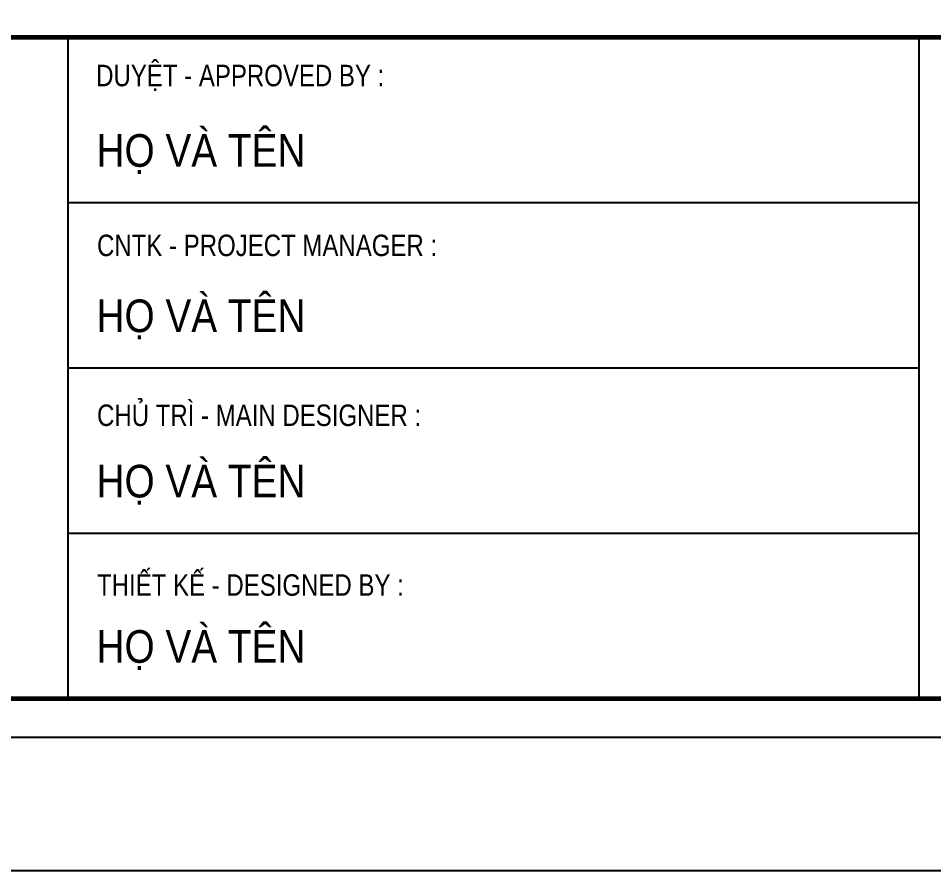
# Model space of a CAD drawing. Header units: millimetres. Extents: x 44 to 16922, y -171 to 5129.
# Drawn here: x 5590.6 to 5697.1, y 1810.7 to 1910 of the extents above; entities that cross this region are included whole.
import ezdxf

# ---------------------------------------------------------------- set-up
doc = ezdxf.new("R2010")
doc.units = ezdxf.units.MM
doc.layers.add('CDC-KHUNGTEN', color=7, linetype='Continuous')
doc.styles.add('Arial', font='arial.ttf', dxfattribs={"width": 0.9, "height": 525})
doc.styles.add('KT CDC', font='arial.ttf', dxfattribs={"width": 0.85, "height": 200})

msp = doc.modelspace()

# ---------------------------------------------------------------- linework, layer by layer
at = {"layer": 'CDC-KHUNGTEN', "color": 255, "lineweight": 60}
msp.add_line((6239.25, 1907.74), (5120.75, 1907.74), dxfattribs=at)
at = {"layer": 'CDC-KHUNGTEN'}
for p, q in [((5596.37, 1907.74), (5596.37, 1830.74)), ((5596.37, 1907.74), (5596.37, 1830.74)), ((5695.39, 1907.74), (5695.39, 1830.74)), ((5695.39, 1888.49), (5596.37, 1888.49)), ((5695.39, 1869.24), (5596.37, 1869.24)), ((5695.39, 1849.99), (5596.37, 1849.99))]:
    msp.add_line(p, q, dxfattribs=at)
at = {"layer": 'CDC-KHUNGTEN', "lineweight": 25}
msp.add_line((5695.39, 1907.74), (5695.39, 1830.74), dxfattribs=at)
at = {"layer": 'CDC-KHUNGTEN', "color": 8}
msp.add_lwpolyline([(5116.25, 1826.24), (5116.25, 2636.24), (6243.75, 2636.24), (6243.75, 1826.24)], close=True, dxfattribs=at)
at = {"layer": 'CDC-KHUNGTEN', "color": 255, "lineweight": 60}
msp.add_lwpolyline([(6239.25, 1907.74), (6239.25, 1830.74), (6128.75, 1830.74), (5120.75, 1830.74), (5120.75, 1907.74)], dxfattribs=at)
at = {"layer": 'Defpoints', "color": 1, "ltscale": 0.2}
msp.add_lwpolyline([(5071.25, 1810.74), (5071.25, 2651.74), (6259.25, 2651.74), (6259.25, 1810.74), (5071.25, 1810.74)], close=True, dxfattribs=at)

# ---------------------------------------------------------------- texts
at = {"layer": 'CDC-KHUNGTEN'}
for s, height, style, width, p in [('DUYỆT - APPROVED BY :', 2.5, 'Arial', 0.8, (5599.66, 1902.08)), ('HỌ VÀ TÊN', 3.8, 'KT CDC', 0.85, (5599.7, 1892.7)), ('CNTK - PROJECT MANAGER :', 2.5, 'Arial', 0.8, (5599.76, 1882.3)), ('HỌ VÀ TÊN', 3.8, 'KT CDC', 0.85, (5599.7, 1873.45)), ('CHỦ TRÌ - MAIN DESIGNER :', 2.5, 'Arial', 0.8, (5599.76, 1862.52)), ('HỌ VÀ TÊN', 3.8, 'KT CDC', 0.85, (5599.7, 1854.2)), ('THIẾT KẾ - DESIGNED BY :', 2.5, 'Arial', 0.8, (5599.76, 1842.75)), ('HỌ VÀ TÊN', 3.8, 'KT CDC', 0.85, (5599.7, 1834.95))]:
    msp.add_text(s, height=height, dxfattribs=dict(at, style=style, width=width)).set_placement(p)

doc.saveas('drawing.dxf')
